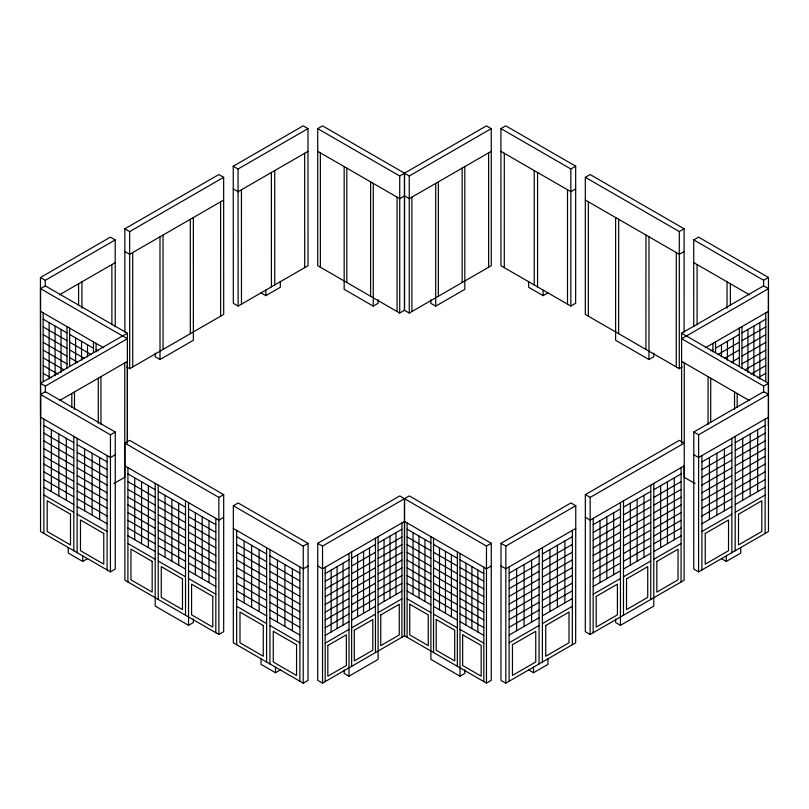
<?xml version="1.0" encoding="UTF-8"?>
<svg xmlns="http://www.w3.org/2000/svg" width="809" height="809" viewBox="0 0 809 809"><rect width="100%" height="100%" fill="white"/><g stroke="black" fill="none" stroke-linecap="round" stroke-linejoin="round"><path stroke-width="1.21" d="M404.449 498.708L404.439 635.743L486.462 683.109L486.472 546.065L399.747 495.947L317.735 543.304L317.725 680.339L322.548 683.12L404.561 635.763L404.571 498.728M322.548 683.12L322.548 546.085L409.273 495.917L491.285 543.284L491.275 680.318L486.462 683.109M325.188 681.593L325.198 567.251M331.144 631.981L331.154 570.102M337.1 628.542L337.1 566.664M343.046 625.104L343.056 563.226M344.179 669.832L344.179 673.412L349.003 676.193L378.106 659.386L378.106 536.691M349.003 676.193L349.013 553.498M351.642 666.313L351.652 551.971M357.598 616.701L357.608 554.822M363.554 613.262L363.554 551.384M369.511 609.824L369.511 547.946M375.457 652.57L375.467 538.218M384.063 601.421L384.063 539.552M390.009 597.982L390.019 536.114M395.965 594.554L395.965 532.676M401.911 637.29L401.921 522.938M404.429 195.889L404.429 173.207L486.452 125.88L491.265 128.661L491.265 265.726L409.253 313.053L404.429 310.272L404.429 195.889L409.253 198.67L409.253 313.053M407.089 637.27L407.099 522.917M491.265 128.661L409.253 175.988L409.253 198.67L491.265 151.344M413.045 594.524L413.045 532.646M419.001 597.962L419.001 536.084M424.947 601.4L424.958 539.522M430.904 536.67L430.904 659.365L459.997 676.172L464.821 673.391L464.821 669.812M433.543 652.55L433.553 538.197M439.499 609.804L439.509 547.926M445.456 613.242L445.456 551.364M451.402 616.68L451.412 554.802M457.358 666.303L457.368 551.95M459.997 676.172L460.008 553.477M465.954 625.084L465.964 563.206M471.91 628.522L471.91 566.644M477.866 631.96L477.866 570.082M483.812 681.572L483.822 567.22M500.923 128.611L500.953 265.746L570.841 306.075L575.654 303.294L575.674 166.189L505.746 125.83L500.923 128.611L570.851 168.97L575.674 166.189M501.014 543.294L500.963 680.369L505.787 683.15L575.664 642.821L575.765 505.716L570.942 502.935L501.014 543.294L505.837 546.075L575.765 505.716M504.28 267.668L504.3 153.275M505.787 683.15L505.837 546.075M509.114 681.229L509.154 566.866M516.617 630.727L516.638 568.838M524.101 626.409L524.121 564.52M528.671 281.734L528.671 287.306L543.122 295.649L547.946 292.868M531.594 622.081L531.614 560.202M528.681 669.943L533.495 672.724L533.495 667.162M534.233 284.95L534.243 170.557M537.56 286.871L537.57 172.479M539.067 663.946L539.097 549.584M542.394 662.025L542.434 547.663M543.122 295.649L543.122 290.077M547.956 658.809L547.956 664.381L533.495 672.724M549.898 611.523L549.918 549.635M557.381 607.205L557.401 545.317M564.864 602.877L564.894 540.999M567.514 304.154L567.524 189.771M570.841 306.075L570.851 168.97M572.337 644.743L572.378 530.38M590.125 634.468L590.176 497.393L684.161 443.15L679.348 440.369L585.352 494.612L585.311 631.687L590.125 634.468L684.101 580.235L684.141 465.873M684.111 331.963L684.121 228.795L590.135 174.542L585.311 177.323L585.311 314.438L679.287 368.682L682.179 367.013M588.345 316.188L588.355 201.805M593.159 632.719L593.199 518.357M599.995 582.601L600.015 520.723M606.821 578.668L606.841 516.779M613.637 574.724L613.657 512.845M615.619 618.966L615.619 622.536L620.442 625.327L653.783 606.072L653.824 483.367M615.639 217.55L615.629 340.286L648.97 359.53L653.793 356.749L653.793 353.169M618.652 333.682L618.673 219.3M620.442 625.327L620.483 502.611M623.476 615.224L623.517 500.862M630.312 565.107L630.332 503.218M637.128 561.173L637.148 499.284M643.954 557.229L643.974 495.351M645.946 349.437L645.956 235.045M648.97 359.53L648.99 236.794M650.76 599.479L650.8 485.117M660.629 547.612L660.65 485.724M667.445 543.678L667.465 481.79M674.271 539.734L674.291 477.856M676.253 366.932L676.273 252.539M679.287 368.682L679.307 231.576L684.121 228.795M681.077 581.984L681.107 467.622M681.603 443.089L681.613 333.207L763.625 285.87L768.449 288.661L768.419 425.716M684.272 362.928L684.242 477.3L695.062 483.549M693.748 326.755L693.717 239.899L698.541 237.118L768.459 277.477L768.459 531.543L698.571 571.872L693.758 569.091L693.798 432.006L763.726 391.657L768.55 394.438L698.622 434.797L698.571 571.872M697.085 324.905L697.085 264.563M701.909 569.951L701.939 455.588M708.067 424.432L708.087 376.681M709.402 519.449L709.432 457.56M710.717 422.197L710.727 378.207M712.881 351.915L712.891 343.4M715.53 352.593L715.53 341.873M716.895 515.121L716.916 453.242M721.476 356.89L721.486 344.735M724.379 510.803L724.399 448.924M721.466 558.655L726.29 561.446L726.29 555.874M727.038 308.249L727.038 281.845M727.433 360.086L727.433 341.307M730.365 305.135L730.365 283.767M731.852 552.668L731.892 438.306M733.379 363.281L733.389 337.869M734.532 409.546L734.542 391.961M735.179 550.747L735.219 436.385M737.181 407.311L737.191 393.487M739.335 365.375L739.345 328.141M740.751 547.531L740.741 553.103L726.29 561.446M741.974 368.267L741.984 326.614M742.682 500.245L742.702 438.357M747.931 372.575L747.941 329.475M750.176 495.917L750.196 434.039M753.877 375.77L753.897 326.037M757.659 491.599L757.679 429.721M759.833 378.966L759.843 322.599M763.645 392.375L763.645 386.075L768.469 383.294L681.613 333.207M763.645 286.568L763.645 280.258L768.459 277.477M765.132 533.465L765.172 419.102M765.779 381.049L765.799 312.871M40.531 414.592L40.45 277.527L110.378 237.148L115.202 239.929L115.222 326.755M124.879 331.963L124.839 228.816L218.824 174.542L223.648 177.323L223.688 314.418L129.703 368.682L126.811 367.013M233.235 166.229L303.163 125.85L307.986 128.631L308.027 265.726L238.139 306.075L233.326 303.294L233.235 166.229L238.058 169.01L238.139 306.075M40.45 277.527L45.274 280.308L115.202 239.929M124.839 228.816L129.652 231.596L223.648 177.323M238.058 169.01L307.986 128.631M40.561 425.716L40.531 288.671L45.355 285.89L127.367 333.217L127.397 442.614M317.715 128.651L322.528 125.87L404.551 173.207L404.551 310.272L399.727 313.053L317.715 265.716L317.715 128.651L399.727 175.988L404.551 173.207M59.35 294.901L115.202 262.652M223.658 200.045L129.662 254.319L124.839 251.538M238.068 191.733L307.996 151.354M122.574 335.917L40.551 383.284L45.375 386.065L45.375 392.365M122.553 335.998L127.367 333.217M45.375 386.065L127.387 338.698L40.531 288.671M40.541 394.458L45.355 391.667L115.282 432.046L115.242 569.081L110.428 571.862L40.541 531.513L40.541 394.458L110.459 434.837L115.282 432.046M404.551 195.889L399.727 198.67L317.715 151.334M59.593 400.536L127.397 361.39L127.407 443.079M261.034 292.858L265.858 295.639L280.318 287.296L280.308 281.724M155.207 353.169L155.207 356.749L160.02 359.53L193.371 340.265L193.341 217.55M124.879 443.15L129.693 440.369L223.688 494.643L223.678 631.687L218.865 634.478L124.879 580.205L124.879 443.15L218.865 497.424L218.865 634.478M110.418 457.52L115.282 454.759M575.674 188.912L570.851 191.693L500.923 151.334M344.169 166.603L344.169 289.339L373.273 306.126L378.096 303.345L378.096 299.765M113.938 483.529L124.768 477.28L124.748 362.917M430.894 299.775L430.894 303.355L435.707 306.136L464.811 289.349L464.811 166.614M68.259 547.511L68.259 553.083L82.71 561.426L87.534 558.645M218.865 497.424L223.688 494.643M233.326 505.756L238.149 502.976L308.077 543.355L308.037 680.389L303.213 683.17L233.336 642.821L233.326 505.756L303.254 546.136L308.077 543.355M223.688 517.356L218.855 520.126L124.879 465.863M684.121 251.508L679.297 254.289L585.311 200.045M768.449 288.661L681.633 338.718L763.645 386.075M155.197 483.367L155.197 606.062L188.548 625.317L193.371 622.536L193.371 618.956M308.077 566.067L303.213 568.828L233.326 528.469M404.561 521.411L322.548 568.778L317.735 565.987M705.306 347.779L768.449 311.344M325.198 573.541L349.013 559.788M351.652 558.261L375.467 544.518M378.106 542.981L401.921 529.238M710.899 350.843L712.881 349.7M715.53 348.173L739.345 334.43M741.984 332.904L765.799 319.161M325.198 581.277L349.003 567.524M351.652 565.997L375.467 552.244M378.106 550.717L401.921 536.974M717.512 354.767L739.335 342.167M741.984 340.64L765.799 326.897M325.198 589.013L349.003 575.26M351.652 573.733L375.467 559.98M378.106 558.453L401.921 544.71M724.459 358.488L739.335 349.903M741.984 348.376L765.789 334.633M731.397 362.22L739.335 357.639M741.984 356.112L765.789 342.369M325.198 596.739L349.003 582.996M351.652 581.469L375.467 567.716M378.106 566.189L401.921 552.436M325.198 604.475L349.003 590.732M351.652 589.205L375.467 575.452M378.106 573.925L401.921 560.172M741.974 363.848L765.789 350.105M325.198 612.211L349.003 598.468M351.652 596.931L375.457 583.188M378.106 581.661L401.921 567.908M744.958 369.865L765.789 357.841M325.198 619.947L349.003 606.194M351.652 604.667L375.457 590.924M378.106 589.397L401.921 575.644M750.904 374.173L765.789 365.577M757.851 377.894L765.789 373.313M325.198 627.683L349.003 613.93M351.652 612.403L375.457 598.65M378.106 597.123L401.921 583.38M325.198 635.419L349.003 621.666M351.652 620.139L375.457 606.386M378.106 604.859L401.921 591.116M486.472 546.065L491.285 543.284M325.188 643.155L349.003 629.402M351.652 627.875L375.457 614.122M378.106 612.595L401.921 598.842M261.044 658.819L261.044 664.381L275.505 672.734L280.318 669.953M491.285 565.966L486.462 568.757L404.449 521.39M575.755 528.439L505.827 568.788L501.004 566.007M684.161 465.863L590.166 520.106L585.342 517.325M768.54 417.151L698.612 457.51L693.798 454.729M509.154 573.166L539.097 555.884M542.424 553.963L572.378 536.68M593.199 524.657L620.483 508.912M623.506 507.162L650.79 491.417M653.824 489.667L681.107 473.922M701.939 461.888L731.892 444.596M735.219 442.675L765.162 425.392M509.144 580.902L539.097 563.62M542.424 561.699L572.378 544.406M593.189 532.393L620.473 516.648M623.506 514.898L650.79 499.153M653.824 497.404L681.107 481.648M701.939 469.624L731.882 452.332M735.219 450.411L765.162 433.128M509.144 588.639L539.097 571.346M542.424 569.435L572.367 552.143M593.189 540.129L620.473 524.384M623.506 522.634L650.79 506.889M653.824 505.129L681.107 489.384M701.939 477.35L731.882 460.068M735.209 458.147L765.162 440.865M509.144 596.375L539.087 579.082M542.424 577.161L572.367 559.879M593.189 547.865L620.473 532.12M623.506 530.37L650.79 514.615M653.814 512.866L681.107 497.12M701.929 485.087L731.882 467.804M735.209 465.883L765.162 448.601M509.144 604.111L539.087 586.818M542.414 584.897L572.367 567.615M593.189 555.601L620.473 539.846M623.496 538.096L650.78 522.351M653.814 520.602L681.097 504.856M701.929 492.823L731.882 475.54M735.209 473.619L765.152 456.337M509.134 611.837L539.087 594.554M542.414 592.633L572.367 575.351M593.179 563.327L620.463 547.582M623.496 545.832L650.78 530.087M653.814 528.338L681.097 512.593M701.929 500.559L731.872 483.276M735.209 481.355L765.152 464.073M509.134 619.573L539.087 602.29M542.414 600.369L572.357 583.087M593.179 571.063L620.463 555.318M623.496 553.568L650.78 537.823M653.814 536.074L681.097 520.329M701.929 508.295L731.872 491.012M735.199 489.091L765.152 471.809M509.134 627.309L539.077 610.026M542.414 608.105L572.357 590.823M593.179 578.799L620.463 563.054M623.496 561.304L650.78 545.559M653.803 543.81L681.087 528.065M701.919 516.031L731.872 498.748M735.199 496.827L765.152 479.545M509.134 635.045L539.077 617.763M542.404 615.841L572.357 598.559M593.169 586.535L620.463 570.79M623.486 569.04L650.77 553.295M653.803 551.546L681.087 535.801M701.919 523.767L731.872 506.485M735.199 504.563L765.142 487.281M509.124 642.781L539.077 625.499M542.404 623.577L572.357 606.295M593.169 594.271L620.452 578.526M623.486 576.777L650.77 561.031M653.803 559.282L681.087 543.537M701.919 531.503L731.862 514.221M735.189 512.299L765.142 495.017M585.311 177.323L679.307 231.576M693.717 239.899L763.645 280.258M693.717 262.622L749.619 294.881M404.429 173.207L409.253 175.988M681.623 361.401L749.417 400.556M693.798 432.006L698.622 434.797M233.245 188.952L238.109 191.703M585.352 494.612L590.176 497.393M40.531 311.354L103.673 347.789M43.18 319.171L66.995 332.914M69.635 334.441L93.45 348.183M96.099 349.71L98.081 350.853M407.099 529.207L430.904 542.96M433.553 544.487L457.358 558.24M460.008 559.767L483.822 573.52M43.18 326.907L66.995 340.65M69.645 342.177L91.468 354.777M407.099 536.943L430.904 550.696M433.553 552.223L457.358 565.976M460.008 567.503L483.822 581.256M43.19 334.643L66.995 348.386M69.645 349.913L84.52 358.508M407.099 544.679L430.904 558.432M433.553 559.959L457.358 573.712M460.008 575.239L483.822 588.992M43.19 342.379L66.995 356.122M69.645 357.649L77.583 362.23M407.089 552.416L430.904 566.169M433.553 567.696L457.358 581.449M460.008 582.976L483.822 596.729M43.19 350.115L67.005 363.858M407.089 560.152L430.904 573.905M433.553 575.432L457.358 589.185M460.008 590.712L483.812 604.454M43.19 357.851L64.022 369.875M407.089 567.888L430.904 581.641M433.553 583.168L457.358 596.911M460.008 598.448L483.812 612.191M43.19 365.587L58.076 374.183M407.089 575.624L430.904 589.367M433.553 590.904L457.358 604.647M460.008 606.174L483.812 619.927M43.201 373.323L51.129 377.904M407.089 583.36L430.904 597.103M433.553 598.63L457.358 612.383M460.008 613.91L483.812 627.663M407.089 591.086L430.904 604.839M433.543 606.366L457.358 620.119M460.008 621.646L483.812 635.399M317.735 543.304L322.548 546.085M407.089 598.822L430.904 612.575M433.543 614.102L457.358 627.855M460.008 629.382L483.812 643.135M40.541 417.171L110.469 457.55M43.868 425.382L73.811 442.675M77.138 444.596L107.091 461.888M127.913 473.902L155.197 489.657M158.22 491.407L185.514 507.162M188.537 508.922L215.821 524.677M236.653 536.691L266.606 553.983M269.933 555.904L299.886 573.197M43.868 433.118L73.811 450.411M77.138 452.332L107.091 469.624M127.913 481.638L155.197 497.393M158.23 499.143L185.514 514.898M188.537 516.648L215.821 532.403M236.653 544.427L266.606 561.719M269.933 563.64L299.886 580.933M43.868 440.854L73.811 458.147M77.148 460.068L107.091 477.361M127.913 489.374L155.197 505.129M158.23 506.879L185.514 522.634M188.537 524.384L215.821 540.139M236.653 552.153L266.606 569.455M269.933 571.376L299.886 588.669M43.868 448.591L73.811 465.883M77.148 467.804L107.091 485.097M127.913 497.11L155.197 512.866M158.23 514.615L185.514 530.37M188.537 532.12L215.831 547.875M236.653 559.889L266.606 577.181M269.933 579.102L299.886 596.405M43.868 456.316L73.821 473.619M77.148 475.54L107.091 492.833M127.913 504.846L155.197 520.602M158.23 522.351L185.514 538.106M188.548 539.856L215.831 555.611M236.653 567.625L266.606 584.917M269.933 586.838L299.886 604.131M43.868 464.053L73.821 481.345M77.148 483.266L107.091 500.569M127.913 512.582L155.197 528.338M158.23 530.087L185.514 545.842M188.548 547.592L215.831 563.347M236.653 575.361L266.606 592.653M269.933 594.575L299.886 611.867M43.868 471.789L73.821 489.081M77.148 491.002L107.091 508.295M127.913 520.308L155.197 536.064M158.23 537.823L185.514 553.578M188.548 555.328L215.831 571.083M236.663 583.097L266.606 600.389M269.933 602.311L299.886 619.603M43.868 479.525L73.821 496.817M77.148 498.738L107.091 516.031M127.913 528.044L155.197 543.8M158.23 545.549L185.514 561.304M188.548 563.054L215.831 578.809M236.663 590.833L266.606 608.125M269.933 610.047L299.886 627.339M43.868 487.261L73.821 504.553M77.148 506.474L107.091 523.767M127.913 535.78L155.197 551.536M158.23 553.285L185.514 569.04M188.548 570.79L215.831 586.545M236.663 598.569L266.606 615.861M269.933 617.783L299.886 635.075M43.868 494.997L73.821 512.289M77.148 514.211L107.091 531.503M127.913 543.517L155.197 559.272M158.23 561.021L185.514 576.777M188.548 578.526L215.831 594.281M236.663 606.295L266.606 623.597M269.933 625.519L299.886 642.811M304.669 153.275L304.7 267.648M274.716 170.568L274.747 284.94M271.389 172.489L271.419 286.861M265.858 290.077L265.858 295.639M241.436 189.781L241.466 304.154M220.624 201.795L220.655 316.167M190.307 219.3L190.337 333.672M163.024 235.055L163.054 349.427M159.99 236.804L160.02 359.53M132.706 252.56L132.737 366.932M129.703 368.682L129.652 231.596M111.875 264.573L111.895 324.905M96.099 343.421L96.099 351.925M93.45 341.894L93.45 352.603M87.493 344.745L87.503 356.911M81.931 281.866L81.931 308.259M81.547 341.317L81.547 360.106M78.594 283.787L78.604 305.155M75.591 337.879L75.601 363.292M69.635 328.151L69.645 365.385M66.995 326.624L67.005 368.277M61.039 329.485L61.049 372.585M55.093 326.047L55.103 375.781M49.137 322.609L49.147 378.966M45.274 280.308L45.274 286.619M43.18 312.881L43.201 381.059M488.616 152.871L488.626 267.253M462.161 168.141L462.161 282.523M438.357 181.873L438.357 296.266M435.707 183.4L435.707 306.136M411.892 197.143L411.902 311.526M399.727 175.988L399.727 313.053M397.088 197.143L397.088 311.526M373.273 183.4L373.273 306.126M370.623 181.873L370.623 296.256M346.818 168.13L346.818 282.513M320.364 152.861L320.364 267.243M303.254 546.136L303.213 683.17M299.876 566.907L299.886 681.249M292.393 568.879L292.393 630.747M284.91 564.551L284.91 626.429M277.416 560.232L277.426 622.101M275.505 667.172L275.505 672.734M269.933 549.614L269.943 663.956M266.606 547.693L266.606 662.035M259.113 549.655L259.123 611.533M251.629 545.337L251.629 607.215M244.146 541.009L244.146 602.887M236.653 530.391L236.663 644.743M215.821 518.377L215.831 632.729M209.005 520.733L209.005 582.611M202.179 516.799L202.189 578.668M195.363 512.855L195.363 574.734M188.537 502.622L188.548 625.317M185.514 500.872L185.514 615.224M178.688 503.228L178.688 565.107M171.872 499.284L171.872 561.163M165.046 495.351L165.046 557.229M158.22 485.117L158.23 599.469M148.371 485.724L148.381 547.602M141.555 481.78L141.555 543.658M134.729 477.846L134.739 539.724M127.913 467.612L127.913 581.954M110.459 434.837L110.428 571.862M107.091 455.598L107.101 569.941M100.933 376.66L100.943 424.422M99.608 457.57L99.608 519.449M98.283 378.187L98.293 423.431M92.115 453.242L92.125 515.121M84.632 448.924L84.632 510.792M82.71 555.864L82.71 561.426M77.138 438.306L77.148 552.648M74.479 391.94L74.479 409.536M73.811 436.385L73.821 550.727M71.829 393.467L71.829 407.291M66.328 438.357L66.328 500.225M58.845 434.029L58.845 495.907M51.351 429.71L51.361 491.579M43.868 419.092L43.868 533.434M327.837 645.491L327.837 676.203L346.353 665.504L346.353 634.792L327.837 645.491M354.291 630.211L354.291 660.923L372.807 650.224L372.818 619.522L354.291 630.211M380.756 614.931L380.746 645.643L399.272 634.954L399.272 604.242L380.756 614.931M409.738 604.222L409.738 634.934L428.254 645.622L428.254 614.911L409.738 604.222M436.193 619.502L436.193 650.214L454.709 660.902L454.709 630.191L436.193 619.502M462.647 634.782L462.647 665.483L481.163 676.182L481.173 645.471L462.647 634.782M512.451 644.733L512.441 675.444L535.74 661.995L535.75 631.283L512.451 644.733M545.731 625.529L545.721 656.241L569.01 642.791L569.02 612.079L545.731 625.529M596.203 596.395L596.193 627.106L617.409 614.86L617.419 584.149L596.203 596.395M626.52 578.9L626.51 609.612L647.726 597.366L647.736 566.654L626.52 578.9M656.837 561.406L656.827 592.117L678.043 579.861L678.053 549.149L656.837 561.406M705.246 533.455L705.236 564.166L728.525 550.717L728.535 520.005L705.246 533.455M738.516 514.241L738.506 544.963L761.805 531.513L761.815 500.801L738.516 514.241M70.494 514.231L47.195 500.781L47.195 531.493L70.494 544.942L70.494 514.231M103.764 533.444L80.475 519.995L80.475 550.707L103.774 564.156L103.764 533.444M152.163 561.385L130.947 549.139L130.947 579.841L152.173 592.097L152.163 561.385M182.48 578.89L161.264 566.644L161.264 597.345L182.48 609.602L182.48 578.89M212.797 596.395L191.581 584.149L191.581 614.85L212.797 627.106L212.797 596.395M263.279 625.539L239.99 612.089L239.99 642.791L263.279 656.251L263.279 625.539M296.559 644.753L273.26 631.303L273.27 662.015L296.559 675.464L296.559 644.753"/></g></svg>
